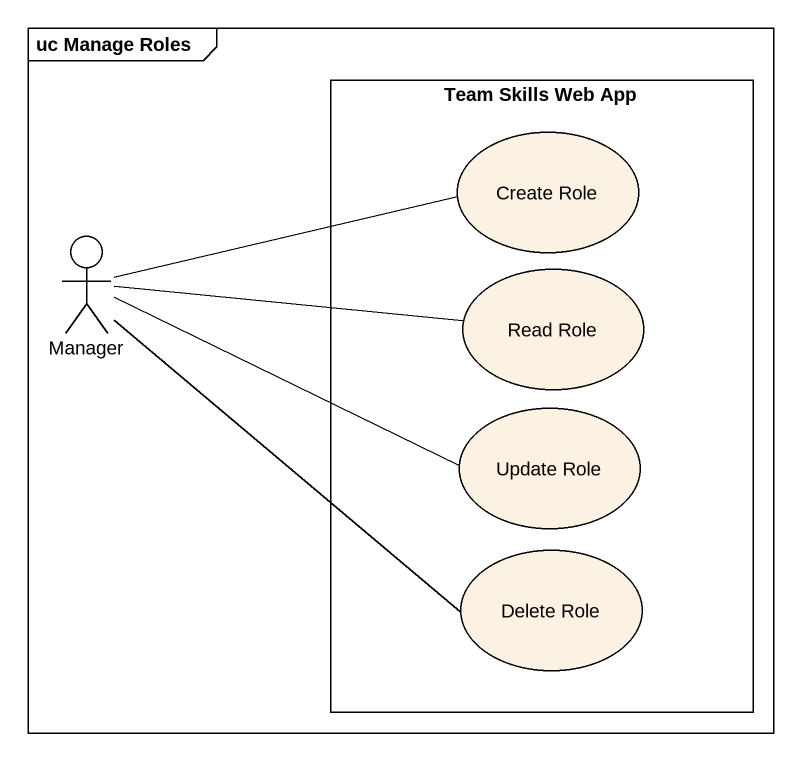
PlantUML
@startuml
mainframe uc Manage Roles
rectangle "Team Skills Web App" as Team_Skills_Web_App {
  usecase "Create Role" as Create_Role
  usecase "Read Role" as Read_Role
  usecase "Update Role" as Update_Role
  usecase "Delete Role" as Delete_Role
}
actor Manager
Manager -right- Create_Role
Manager -right- Read_Role
Manager -right- Update_Role
Manager -- Delete_Role
@enduml
